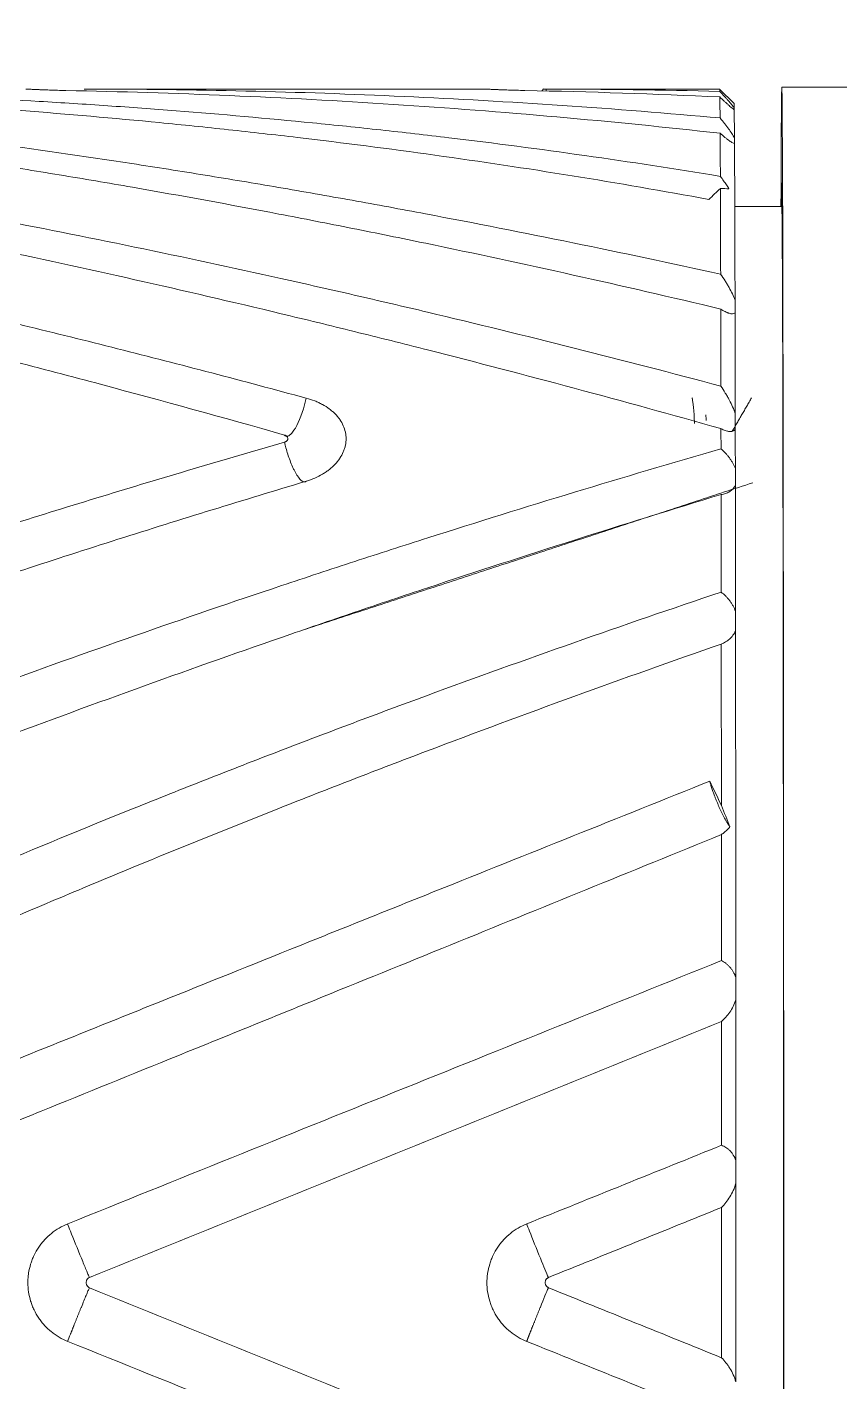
# Model space of a CAD drawing. Extents: x 16539 to 19738, y -91 to 2224.
# Drawn here: x 18636.73 to 18653.73, y 550.5 to 578.83 of the extents above; entities that cross this region are included whole.
import ezdxf

# ---------------------------------------------------------------- set-up
doc = ezdxf.new("R2010")
doc.units = 0
doc.header["$LTSCALE"] = 10
doc.header["$MEASUREMENT"] = 0
doc.layers.add('1', color=7, linetype='CONTINUOUS')

msp = doc.modelspace()

# ---------------------------------------------------------------- linework, layer by layer
at = {"layer": '1', "color": 7, "linetype": 'Continuous', "lineweight": 18}
for p, q in [((18646.315, 577.533), (18637.927, 577.533)), ((18651.216, 577.533), (18647.527, 577.533)), ((18651.516, 577.233), (18651.216, 577.533)), ((18674.148, 577.573), (18652.516, 577.573)), ((18651.532, 575.073), (18652.516, 575.073))]:
    msp.add_line(p, q, dxfattribs=at)
for centre, major_axis, ratio, start_param, end_param in [((18652.516, 552.573), (0, 25), 0.001585, 4.710829, 6.734211), ((18647.369, 577.907), (0.008, 0.72), 0.373118, 4.091834, 4.168299), ((18651.216, 552.573), (0, -24.96), 0.001585, 3.078608, 3.141593), ((18651.216, 552.573), (0, -24.96), 0.001585, 2.92093, 3.026282), ((18651.516, 552.573), (0, -24.66), 0.001585, 3.057291, 3.140012), ((18651.516, 552.573), (0, -24.66), 0.001585, 2.899394, 3.037848), ((18651.216, 552.573), (0, -24.96), 0.001585, 2.756766, 2.868411), ((18651.516, 552.573), (0, -24.66), 0.001585, 2.555674, 2.879921), ((18652.516, 552.573), (0, -23), 0.001585, 1.569237, 3.350471), ((18651.216, 552.573), (0, -24.96), 0.001585, 2.577115, 2.730275), ((18652.516, 552.573), (0, -22.5), 0.001585, 0, 3.141593), ((18651.216, 552.573), (0, -24.96), 0.001585, 2.420431, 2.524677), ((18651.516, 552.573), (0, -24.66), 0.001585, 2.399124, 2.536218), ((18642.343, 570.966), (0.193, 0.694), 0.27049, 4.610812, 4.935489), ((18642.343, 570.966), (0.193, 0.694), 0.27049, 3.713214, 4.610812), ((18651.216, 552.573), (0, -24.96), 0.001585, 2.344257, 2.368132), ((18651.516, 552.573), (0, -24.66), 0.001585, 2.33267, 2.379719), ((18651.516, 552.573), (0, -24.66), 0.001585, 2.176171, 2.313265), ((18651.216, 552.573), (0, -24.96), 0.001585, 2.187712, 2.291958), ((18651.516, 552.573), (0, -24.66), 0.001585, 1.832468, 2.156715), ((18651.216, 552.573), (0, -24.96), 0.001585, 1.982114, 2.135274), ((18651.216, 552.573), (0, -24.96), 0.001585, 1.843984, 1.955621), ((18651.516, 552.573), (0, -24.66), 0.001585, 1.674541, 1.812995), ((18651.216, 552.573), (0, -24.96), 0.001585, 1.686107, 1.791457), ((18651.516, 552.573), (0, -24.66), 0.001585, 1.570796, 1.655098), ((18651.216, 552.573), (0, -24.96), 0.001585, 1.570796, 1.63378), ((18637.808, 553.25), (0.27, -0.668), 0.011492, 3.738721, 4.063397), ((18637.808, 553.25), (0.27, -0.668), 0.011492, 4.063397, 4.960995), ((18647.408, 553.25), (0.27, -0.668), 0.011492, 3.738721, 4.063397), ((18647.408, 553.25), (0.27, -0.668), 0.011492, 4.063397, 4.960995), ((18647.408, 553.25), (0.27, -0.668), 0.011492, 4.960995, 5.734471), ((18651.216, 552.573), (0, -24.96), 0.001585, 1.507811, 1.570796), ((18651.516, 552.573), (0, -24.66), 0.001585, 1.486495, 1.570796), ((18652.516, 552.573), (0, -23), 0.001585, 6.074329, 7.852422), ((18652.516, 552.573), (0, 25), 0.001585, 3.592586, 4.710829), ((18647.408, 551.895), (0.27, 0.668), 0.011492, 0.548714, 1.32219), ((18637.808, 551.895), (0.27, 0.668), 0.011492, 2.219788, 2.544465)]:
    msp.add_ellipse(centre, major_axis=major_axis, ratio=ratio, start_param=start_param, end_param=end_param, dxfattribs=at)
for points, knots in [([(18627.943, 577.502), (18628.908, 577.483), (18629.873, 577.455), (18631.801, 577.38), (18632.765, 577.333), (18634.21, 577.249), (18634.692, 577.219), (18635.655, 577.154), (18636.137, 577.119), (18637.581, 577.007), (18638.543, 576.923), (18639.985, 576.783), (18640.466, 576.733), (18641.426, 576.63), (18641.906, 576.576), (18643.345, 576.406), (18644.303, 576.283), (18646.217, 576.017), (18647.173, 575.873), (18649.083, 575.565), (18650.036, 575.4), (18650.988, 575.224)], [0, 0, 0, 0, 0.125, 0.125, 0.25, 0.25, 0.3125, 0.3125, 0.375, 0.375, 0.5, 0.5, 0.5625, 0.5625, 0.625, 0.625, 0.75, 0.75, 0.875, 0.875, 1, 1, 1, 1]), ([(18651.231, 575.707), (18650.287, 575.863), (18649.342, 576.008), (18647.449, 576.276), (18646.501, 576.4), (18645.078, 576.571), (18644.603, 576.625), (18643.653, 576.729), (18643.177, 576.778), (18641.751, 576.919), (18640.799, 577.003), (18639.37, 577.115), (18638.894, 577.15), (18637.941, 577.216), (18637.464, 577.246), (18636.033, 577.33), (18635.08, 577.377), (18632.217, 577.49), (18630.307, 577.529), (18628.395, 577.532)], [0, 0, 0, 0, 0.125, 0.125, 0.25, 0.25, 0.3125, 0.3125, 0.375, 0.375, 0.5, 0.5, 0.5625, 0.5625, 0.625, 0.625, 0.75, 0.75, 1, 1, 1, 1]), ([(18636.709, 577.533), (18636.709, 577.533), (18636.709, 577.533), (18636.709, 577.533), (18636.714, 577.532), (18636.733, 577.531), (18636.748, 577.53), (18636.777, 577.529), (18636.788, 577.528), (18636.812, 577.527), (18636.825, 577.527), (18636.868, 577.525), (18636.9, 577.523), (18636.946, 577.521), (18636.956, 577.521), (18636.976, 577.52), (18636.986, 577.519), (18637.016, 577.518), (18637.038, 577.517), (18637.104, 577.515), (18637.152, 577.513), (18637.229, 577.51), (18637.255, 577.51), (18637.296, 577.508), (18637.31, 577.508), (18637.337, 577.507), (18637.352, 577.507), (18637.423, 577.505), (18637.482, 577.503), (18637.543, 577.502)], [0, 0, 0, 0, 0.000253, 0.000253, 0.125221, 0.125221, 0.25019, 0.25019, 0.312674, 0.312674, 0.375158, 0.375158, 0.500127, 0.500127, 0.531369, 0.531369, 0.562611, 0.562611, 0.625095, 0.625095, 0.750063, 0.750063, 0.812547, 0.812547, 0.84379, 0.84379, 0.875032, 0.875032, 1, 1, 1, 1]), ([(18637.543, 577.502), (18638.686, 577.48), (18639.828, 577.444), (18642.111, 577.347), (18643.252, 577.286), (18645.533, 577.138), (18646.673, 577.05), (18648.951, 576.849), (18650.089, 576.735), (18651.226, 576.607)], [0, 0, 0, 0, 0.25, 0.25, 0.5, 0.5, 0.75, 0.75, 1, 1, 1, 1]), ([(18637.995, 577.532), (18637.99, 577.532), (18637.985, 577.532), (18637.975, 577.532), (18637.971, 577.532), (18637.963, 577.532), (18637.959, 577.532), (18637.951, 577.532), (18637.948, 577.532), (18637.942, 577.532), (18637.94, 577.532), (18637.935, 577.532), (18637.933, 577.532), (18637.928, 577.533), (18637.927, 577.533), (18637.927, 577.533)], [0, 0, 0, 0, 0.125023, 0.125023, 0.250047, 0.250047, 0.37507, 0.37507, 0.500094, 0.500094, 0.625117, 0.625117, 0.750141, 0.750141, 1, 1, 1, 1]), ([(18651.224, 576.927), (18650.125, 577.027), (18649.024, 577.115), (18646.821, 577.264), (18645.719, 577.327), (18643.514, 577.427), (18642.41, 577.465), (18640.203, 577.517), (18639.099, 577.53), (18637.995, 577.532)], [0, 0, 0, 0, 0.25, 0.25, 0.5, 0.5, 0.75, 0.75, 1, 1, 1, 1]), ([(18646.309, 577.533), (18646.309, 577.533), (18646.309, 577.533), (18646.309, 577.533), (18646.314, 577.532), (18646.333, 577.531), (18646.348, 577.531), (18646.377, 577.529), (18646.388, 577.528), (18646.412, 577.527), (18646.425, 577.527), (18646.468, 577.525), (18646.5, 577.523), (18646.546, 577.521), (18646.556, 577.521), (18646.576, 577.52), (18646.586, 577.519), (18646.616, 577.518), (18646.638, 577.517), (18646.704, 577.515), (18646.752, 577.513), (18646.829, 577.51), (18646.855, 577.51), (18646.896, 577.508), (18646.91, 577.508), (18646.937, 577.507), (18646.952, 577.507), (18647.023, 577.505), (18647.082, 577.504), (18647.143, 577.502)], [0, 0, 0, 0, 0.000045, 0.000045, 0.12504, 0.12504, 0.250034, 0.250034, 0.312531, 0.312531, 0.375028, 0.375028, 0.500023, 0.500023, 0.531271, 0.531271, 0.56252, 0.56252, 0.625017, 0.625017, 0.750011, 0.750011, 0.812508, 0.812508, 0.843757, 0.843757, 0.875006, 0.875006, 1, 1, 1, 1]), ([(18647.595, 577.532), (18647.59, 577.532), (18647.585, 577.532), (18647.575, 577.532), (18647.571, 577.532), (18647.563, 577.532), (18647.559, 577.532), (18647.551, 577.532), (18647.548, 577.532), (18647.542, 577.532), (18647.539, 577.532), (18647.535, 577.533), (18647.533, 577.533), (18647.528, 577.533), (18647.527, 577.533), (18647.527, 577.533)], [0, 0, 0, 0, 0.125162, 0.125162, 0.250324, 0.250324, 0.375485, 0.375485, 0.500647, 0.500647, 0.625809, 0.625809, 0.750971, 0.750971, 1, 1, 1, 1]), ([(18651.519, 577.145), (18651.504, 577.164), (18651.486, 577.187), (18651.444, 577.236), (18651.42, 577.263), (18651.381, 577.306), (18651.368, 577.321), (18651.34, 577.352), (18651.326, 577.367), (18651.282, 577.415), (18651.251, 577.449), (18651.218, 577.483)], [0, 0, 0, 0, 0.25, 0.25, 0.5, 0.5, 0.625, 0.625, 0.75, 0.75, 1, 1, 1, 1]), ([(18651.237, 573.66), (18650.206, 573.887), (18649.177, 574.106), (18647.12, 574.527), (18646.092, 574.729), (18644.552, 575.019), (18644.04, 575.114), (18643.014, 575.298), (18642.502, 575.388), (18641.479, 575.563), (18640.968, 575.648), (18639.946, 575.814), (18639.435, 575.895), (18637.905, 576.129), (18636.887, 576.275), (18635.363, 576.479), (18634.856, 576.544), (18633.842, 576.669), (18633.336, 576.729), (18631.82, 576.9), (18630.813, 577.003), (18628.806, 577.183), (18627.805, 577.261), (18626.809, 577.325)], [0, 0, 0, 0, 0.125, 0.125, 0.25, 0.25, 0.3125, 0.3125, 0.375, 0.375, 0.4375, 0.4375, 0.5, 0.5, 0.625, 0.625, 0.6875, 0.6875, 0.75, 0.75, 0.875, 0.875, 1, 1, 1, 1]), ([(18651.22, 577.367), (18651.251, 577.337), (18651.281, 577.308), (18651.325, 577.267), (18651.34, 577.254), (18651.361, 577.235), (18651.368, 577.228), (18651.381, 577.216), (18651.402, 577.198), (18651.42, 577.181), (18651.444, 577.16), (18651.456, 577.151), (18651.488, 577.124), (18651.506, 577.11), (18651.52, 577.1)], [0, 0, 0, 0, 0.25, 0.25, 0.375, 0.375, 0.4375, 0.4375, 0.5, 0.625, 0.625, 0.75, 0.75, 1, 1, 1, 1]), ([(18651.519, 577.092), (18651.519, 577.093), (18651.519, 577.094), (18651.519, 577.099), (18651.519, 577.103), (18651.519, 577.117), (18651.519, 577.13), (18651.519, 577.145)], [0, 0, 0, 0, 0.101227, 0.101227, 0.400818, 0.400818, 1, 1, 1, 1]), ([(18626.811, 577.115), (18627.808, 577.025), (18628.81, 576.921), (18630.317, 576.749), (18630.82, 576.688), (18631.828, 576.562), (18632.333, 576.496), (18633.344, 576.358), (18633.85, 576.287), (18634.863, 576.139), (18635.371, 576.062), (18636.387, 575.904), (18636.895, 575.822), (18637.913, 575.654), (18638.423, 575.568), (18639.953, 575.302), (18640.974, 575.115), (18642.509, 574.821), (18643.021, 574.721), (18644.046, 574.517), (18644.558, 574.413), (18646.097, 574.093), (18647.124, 573.872), (18649.18, 573.414), (18650.209, 573.177), (18651.239, 572.932)], [0, 0, 0, 0, 0.125, 0.125, 0.1875, 0.1875, 0.25, 0.25, 0.3125, 0.3125, 0.375, 0.375, 0.4375, 0.4375, 0.5, 0.5, 0.625, 0.625, 0.6875, 0.6875, 0.75, 0.75, 0.875, 0.875, 1, 1, 1, 1]), ([(18651.525, 576.513), (18651.51, 576.54), (18651.492, 576.57), (18651.45, 576.634), (18651.426, 576.667), (18651.388, 576.72), (18651.374, 576.738), (18651.346, 576.775), (18651.332, 576.793), (18651.288, 576.85), (18651.257, 576.888), (18651.224, 576.927)], [0, 0, 0, 0, 0.25, 0.25, 0.5, 0.5, 0.625, 0.625, 0.75, 0.75, 1, 1, 1, 1]), ([(18651.226, 576.607), (18651.257, 576.579), (18651.288, 576.553), (18651.331, 576.517), (18651.346, 576.505), (18651.367, 576.489), (18651.374, 576.483), (18651.388, 576.473), (18651.408, 576.458), (18651.427, 576.445), (18651.445, 576.433), (18651.45, 576.429), (18651.462, 576.422), (18651.467, 576.419), (18651.494, 576.404), (18651.512, 576.396), (18651.526, 576.393)], [0, 0, 0, 0, 0.25, 0.25, 0.375, 0.375, 0.4375, 0.4375, 0.5, 0.625, 0.625, 0.6875, 0.6875, 0.75, 0.75, 1, 1, 1, 1]), ([(18651.242, 571.318), (18650.219, 571.592), (18649.195, 571.857), (18647.15, 572.373), (18646.128, 572.624), (18644.595, 572.988), (18644.084, 573.107), (18643.062, 573.342), (18642.552, 573.457), (18641.021, 573.798), (18640.001, 574.017), (18637.962, 574.439), (18636.944, 574.641), (18635.419, 574.932), (18634.911, 575.027), (18633.895, 575.212), (18633.388, 575.303), (18631.866, 575.567), (18630.854, 575.735), (18628.832, 576.05), (18627.823, 576.199), (18626.816, 576.337)], [0, 0, 0, 0, 0.125, 0.125, 0.25, 0.25, 0.3125, 0.3125, 0.375, 0.375, 0.5, 0.5, 0.625, 0.625, 0.6875, 0.6875, 0.75, 0.75, 0.875, 0.875, 1, 1, 1, 1]), ([(18651.526, 576.393), (18651.526, 576.392), (18651.526, 576.393), (18651.526, 576.402), (18651.526, 576.409), (18651.526, 576.424), (18651.525, 576.43), (18651.525, 576.443), (18651.525, 576.45), (18651.525, 576.473), (18651.525, 576.492), (18651.525, 576.513)], [0, 0, 0, 0, 0.25, 0.25, 0.5, 0.5, 0.625, 0.625, 0.75, 0.75, 1, 1, 1, 1]), ([(18626.818, 575.898), (18627.825, 575.738), (18628.835, 575.568), (18630.857, 575.21), (18631.87, 575.022), (18633.392, 574.727), (18633.9, 574.626), (18634.915, 574.421), (18635.424, 574.317), (18636.949, 573.997), (18637.967, 573.775), (18640.005, 573.316), (18641.025, 573.079), (18642.556, 572.712), (18643.066, 572.588), (18644.088, 572.335), (18644.598, 572.207), (18647.153, 571.558), (18649.197, 571.009), (18651.243, 570.431)], [0, 0, 0, 0, 0.125, 0.125, 0.25, 0.25, 0.3125, 0.3125, 0.375, 0.375, 0.5, 0.5, 0.625, 0.625, 0.6875, 0.6875, 0.75, 0.75, 1, 1, 1, 1]), ([(18642.569, 571.069), (18641.912, 571.247), (18641.254, 571.423), (18639.939, 571.767), (18638.625, 572.105), (18637.311, 572.431), (18635.997, 572.75), (18635.341, 572.906), (18634.028, 573.213), (18633.372, 573.363), (18632.06, 573.656), (18631.404, 573.8), (18629.438, 574.22), (18628.129, 574.487), (18626.822, 574.74)], [0, 0, 0, 0, 0.125, 0.125, 0.25, 0.375, 0.375, 0.5, 0.5, 0.625, 0.625, 0.75, 0.75, 1, 1, 1, 1]), ([(18626.824, 574.106), (18627.459, 573.971), (18628.094, 573.833), (18629.366, 573.551), (18630.002, 573.407), (18631.275, 573.113), (18631.911, 572.963), (18633.185, 572.657), (18633.823, 572.5), (18635.097, 572.183), (18635.735, 572.021), (18637.011, 571.691), (18637.649, 571.524), (18639.563, 571.012), (18640.84, 570.66), (18642.117, 570.297)], [0, 0, 0, 0, 0.125, 0.125, 0.25, 0.25, 0.375, 0.375, 0.5, 0.5, 0.625, 0.625, 0.75, 0.75, 1, 1, 1, 1]), ([(18651.537, 573.119), (18651.523, 573.162), (18651.504, 573.205), (18651.462, 573.293), (18651.439, 573.338), (18651.4, 573.407), (18651.386, 573.43), (18651.359, 573.476), (18651.344, 573.499), (18651.3, 573.568), (18651.269, 573.614), (18651.237, 573.661)], [0, 0, 0, 0, 0.25, 0.25, 0.5, 0.5, 0.625, 0.625, 0.75, 0.75, 1, 1, 1, 1]), ([(18651.239, 572.932), (18651.27, 572.911), (18651.3, 572.893), (18651.344, 572.87), (18651.358, 572.863), (18651.379, 572.854), (18651.386, 572.852), (18651.4, 572.847), (18651.42, 572.84), (18651.439, 572.836), (18651.457, 572.833), (18651.463, 572.832), (18651.474, 572.832), (18651.479, 572.832), (18651.506, 572.833), (18651.524, 572.839), (18651.538, 572.85)], [0, 0, 0, 0, 0.25, 0.25, 0.375, 0.375, 0.4375, 0.4375, 0.5, 0.625, 0.625, 0.6875, 0.6875, 0.75, 0.75, 1, 1, 1, 1]), ([(18651.538, 572.85), (18651.538, 572.863), (18651.538, 572.878), (18651.538, 572.913), (18651.538, 572.933), (18651.538, 572.967), (18651.538, 572.979), (18651.538, 573.004), (18651.538, 573.017), (18651.538, 573.058), (18651.537, 573.088), (18651.537, 573.119)], [0, 0, 0, 0, 0.25, 0.25, 0.5, 0.5, 0.625, 0.625, 0.75, 0.75, 1, 1, 1, 1]), ([(18651.542, 570.742), (18651.527, 570.789), (18651.509, 570.837), (18651.467, 570.933), (18651.444, 570.982), (18651.405, 571.055), (18651.391, 571.079), (18651.364, 571.128), (18651.349, 571.152), (18651.305, 571.224), (18651.274, 571.271), (18651.242, 571.319)], [0, 0, 0, 0, 0.25, 0.25, 0.5, 0.5, 0.625, 0.625, 0.75, 0.75, 1, 1, 1, 1]), ([(18642.572, 569.332), (18642.633, 569.35), (18642.692, 569.372), (18642.805, 569.421), (18642.859, 569.448), (18642.936, 569.493), (18642.961, 569.509), (18643.009, 569.542), (18643.032, 569.559), (18643.098, 569.612), (18643.139, 569.65), (18643.185, 569.699), (18643.194, 569.709), (18643.211, 569.729), (18643.22, 569.74), (18643.244, 569.771), (18643.259, 569.792), (18643.302, 569.856), (18643.326, 569.9), (18643.354, 569.967), (18643.363, 569.99), (18643.378, 570.036), (18643.384, 570.059), (18643.398, 570.128), (18643.403, 570.175), (18643.403, 570.244), (18643.402, 570.267), (18643.397, 570.313), (18643.393, 570.336), (18643.379, 570.405), (18643.364, 570.449), (18643.326, 570.536), (18643.302, 570.579), (18643.259, 570.64), (18643.244, 570.66), (18643.211, 570.7), (18643.194, 570.719), (18643.166, 570.747), (18643.156, 570.756), (18643.137, 570.775), (18643.127, 570.784), (18643.096, 570.81), (18643.032, 570.861), (18642.936, 570.922), (18642.857, 570.962), (18642.817, 570.981), (18642.803, 570.987), (18642.775, 570.999), (18642.705, 571.028), (18642.631, 571.053), (18642.569, 571.069)], [0, 0, 0, 0, 0.0625, 0.0625, 0.125, 0.125, 0.15625, 0.15625, 0.1875, 0.1875, 0.25, 0.25, 0.265625, 0.265625, 0.28125, 0.28125, 0.3125, 0.3125, 0.375, 0.375, 0.40625, 0.40625, 0.4375, 0.4375, 0.5, 0.5, 0.53125, 0.53125, 0.5625, 0.5625, 0.625, 0.625, 0.6875, 0.6875, 0.71875, 0.71875, 0.75, 0.75, 0.765625, 0.765625, 0.78125, 0.78125, 0.8125, 0.875, 0.90625, 0.90625, 0.921875, 0.921875, 0.9375, 1, 1, 1, 1]), ([(18650.689, 570.537), (18650.686, 570.603), (18650.683, 570.664), (18650.672, 570.835), (18650.664, 570.924), (18650.649, 571.042), (18650.641, 571.073), (18650.633, 571.073)], [0, 0, 0, 0, 0.187157, 0.187157, 0.593579, 0.593579, 1, 1, 1, 1]), ([(18650.928, 570.717), (18650.928, 570.715), (18650.928, 570.714), (18650.93, 570.678), (18650.932, 570.64), (18650.935, 570.6)], [0, 0, 0, 0, 0.034259, 0.034259, 1, 1, 1, 1]), ([(18651.543, 570.415), (18651.543, 570.433), (18651.543, 570.454), (18651.543, 570.5), (18651.543, 570.525), (18651.542, 570.566), (18651.542, 570.581), (18651.542, 570.611), (18651.542, 570.626), (18651.542, 570.674), (18651.542, 570.707), (18651.542, 570.742)], [0, 0, 0, 0, 0.25, 0.25, 0.5, 0.5, 0.625, 0.625, 0.75, 0.75, 1, 1, 1, 1]), ([(18642.117, 570.297), (18642.125, 570.287), (18642.134, 570.279), (18642.157, 570.27), (18642.169, 570.269), (18642.197, 570.277), (18642.213, 570.286), (18642.246, 570.313), (18642.264, 570.331), (18642.283, 570.355)], [0, 0, 0, 0, 0.25, 0.25, 0.5, 0.5, 0.75, 0.75, 1, 1, 1, 1]), ([(18651.243, 570.431), (18651.274, 570.415), (18651.304, 570.401), (18651.348, 570.386), (18651.363, 570.382), (18651.384, 570.377), (18651.391, 570.375), (18651.404, 570.373), (18651.425, 570.37), (18651.443, 570.37), (18651.467, 570.372), (18651.479, 570.375), (18651.511, 570.386), (18651.529, 570.398), (18651.543, 570.415)], [0, 0, 0, 0, 0.25, 0.25, 0.375, 0.375, 0.4375, 0.4375, 0.5, 0.625, 0.625, 0.75, 0.75, 1, 1, 1, 1]), ([(18642.117, 570.146), (18641.479, 569.963), (18640.841, 569.777), (18639.566, 569.399), (18638.291, 569.016), (18637.016, 568.621), (18635.741, 568.22), (18635.104, 568.016), (18633.83, 567.604), (18633.194, 567.395), (18631.921, 566.971), (18631.285, 566.756), (18629.377, 566.102), (18628.107, 565.654), (18626.838, 565.194)], [0, 0, 0, 0, 0.125, 0.125, 0.25, 0.375, 0.375, 0.5, 0.5, 0.625, 0.625, 0.75, 0.75, 1, 1, 1, 1]), ([(18642.117, 570.297), (18642.122, 570.296), (18642.127, 570.294), (18642.136, 570.29), (18642.141, 570.287), (18642.149, 570.282), (18642.153, 570.279), (18642.161, 570.273), (18642.164, 570.27), (18642.17, 570.263), (18642.172, 570.26), (18642.177, 570.253), (18642.179, 570.249), (18642.183, 570.238), (18642.185, 570.23), (18642.185, 570.218), (18642.185, 570.214), (18642.183, 570.206), (18642.182, 570.202), (18642.179, 570.195), (18642.177, 570.191), (18642.173, 570.184), (18642.17, 570.18), (18642.164, 570.174), (18642.161, 570.171), (18642.154, 570.164), (18642.15, 570.162), (18642.141, 570.157), (18642.137, 570.154), (18642.127, 570.15), (18642.122, 570.148), (18642.117, 570.146)], [0, 0, 0, 0, 0.0625, 0.0625, 0.125, 0.125, 0.1875, 0.1875, 0.25, 0.25, 0.3125, 0.3125, 0.375, 0.375, 0.5, 0.5, 0.5625, 0.5625, 0.625, 0.625, 0.6875, 0.6875, 0.75, 0.75, 0.8125, 0.8125, 0.875, 0.875, 0.9375, 0.9375, 1, 1, 1, 1]), ([(18642.117, 570.146), (18642.125, 570.109), (18642.135, 570.068), (18642.157, 569.985), (18642.17, 569.941), (18642.198, 569.852), (18642.214, 569.807), (18642.247, 569.718), (18642.265, 569.674), (18642.284, 569.633)], [0, 0, 0, 0, 0.25, 0.25, 0.5, 0.5, 0.75, 0.75, 1, 1, 1, 1]), ([(18651.244, 570.01), (18650.222, 569.714), (18649.2, 569.411), (18647.157, 568.79), (18646.136, 568.472), (18644.604, 567.984), (18644.094, 567.82), (18643.074, 567.487), (18642.564, 567.318), (18641.034, 566.808), (18640.015, 566.46), (18637.979, 565.749), (18636.962, 565.386), (18635.438, 564.829), (18634.93, 564.642), (18633.915, 564.263), (18633.408, 564.071), (18631.888, 563.491), (18630.876, 563.096), (18628.856, 562.289), (18627.847, 561.877), (18626.841, 561.456)], [0, 0, 0, 0, 0.125, 0.125, 0.25, 0.25, 0.3125, 0.3125, 0.375, 0.375, 0.5, 0.5, 0.625, 0.625, 0.6875, 0.6875, 0.75, 0.75, 0.875, 0.875, 1, 1, 1, 1]), ([(18651.544, 569.595), (18651.53, 569.634), (18651.512, 569.672), (18651.486, 569.719), (18651.48, 569.729), (18651.469, 569.748), (18651.463, 569.757), (18651.445, 569.785), (18651.432, 569.803), (18651.406, 569.839), (18651.392, 569.856), (18651.364, 569.89), (18651.349, 569.906), (18651.305, 569.953), (18651.275, 569.983), (18651.244, 570.01)], [0, 0, 0, 0, 0.25, 0.25, 0.3125, 0.3125, 0.375, 0.375, 0.5, 0.5, 0.625, 0.625, 0.75, 0.75, 1, 1, 1, 1]), ([(18651.545, 569.245), (18651.545, 569.266), (18651.545, 569.289), (18651.544, 569.339), (18651.544, 569.366), (18651.544, 569.411), (18651.544, 569.426), (18651.544, 569.458), (18651.544, 569.474), (18651.544, 569.524), (18651.544, 569.558), (18651.544, 569.595)], [0, 0, 0, 0, 0.25, 0.25, 0.5, 0.5, 0.625, 0.625, 0.75, 0.75, 1, 1, 1, 1]), ([(18626.839, 564.044), (18627.492, 564.289), (18628.146, 564.53), (18629.454, 565.006), (18630.108, 565.241), (18631.417, 565.705), (18632.072, 565.934), (18633.383, 566.387), (18634.038, 566.61), (18635.35, 567.05), (18636.006, 567.267), (18637.318, 567.696), (18637.975, 567.908), (18639.945, 568.533), (18641.258, 568.938), (18642.572, 569.332)], [0, 0, 0, 0, 0.125, 0.125, 0.25, 0.25, 0.375, 0.375, 0.5, 0.5, 0.625, 0.625, 0.75, 0.75, 1, 1, 1, 1]), ([(18651.246, 569.053), (18651.278, 569.057), (18651.309, 569.064), (18651.367, 569.084), (18651.394, 569.096), (18651.433, 569.12), (18651.445, 569.128), (18651.468, 569.147), (18651.48, 569.157), (18651.512, 569.19), (18651.53, 569.216), (18651.545, 569.245)], [0, 0, 0, 0, 0.25, 0.25, 0.5, 0.5, 0.625, 0.625, 0.75, 0.75, 1, 1, 1, 1]), ([(18626.842, 560.204), (18627.848, 560.635), (18628.856, 561.057), (18630.876, 561.885), (18631.888, 562.29), (18633.408, 562.887), (18633.915, 563.084), (18634.93, 563.475), (18635.438, 563.668), (18636.962, 564.242), (18637.979, 564.617), (18640.015, 565.352), (18641.034, 565.713), (18642.564, 566.243), (18643.074, 566.418), (18644.094, 566.764), (18644.605, 566.935), (18647.157, 567.782), (18649.201, 568.431), (18651.246, 569.053)], [0, 0, 0, 0, 0.125, 0.125, 0.25, 0.25, 0.3125, 0.3125, 0.375, 0.375, 0.5, 0.5, 0.625, 0.625, 0.6875, 0.6875, 0.75, 0.75, 1, 1, 1, 1]), ([(18651.248, 567.012), (18650.219, 566.667), (18649.191, 566.314), (18647.137, 565.592), (18646.111, 565.223), (18644.573, 564.658), (18644.061, 564.467), (18643.037, 564.082), (18642.014, 563.693), (18640.993, 563.296), (18639.972, 562.894), (18639.462, 562.692), (18637.933, 562.076), (18636.916, 561.658), (18635.394, 561.016), (18634.887, 560.8), (18633.875, 560.362), (18633.369, 560.141), (18631.854, 559.472), (18630.847, 559.015), (18629.341, 558.316), (18628.84, 558.08), (18627.84, 557.603), (18627.341, 557.362), (18626.843, 557.118)], [0, 0, 0, 0, 0.125, 0.125, 0.25, 0.25, 0.3125, 0.3125, 0.375, 0.4375, 0.4375, 0.5, 0.5, 0.625, 0.625, 0.6875, 0.6875, 0.75, 0.75, 0.875, 0.875, 0.9375, 0.9375, 1, 1, 1, 1]), ([(18651.548, 566.606), (18651.534, 566.647), (18651.516, 566.686), (18651.49, 566.735), (18651.484, 566.744), (18651.473, 566.763), (18651.467, 566.773), (18651.449, 566.801), (18651.436, 566.819), (18651.41, 566.853), (18651.396, 566.87), (18651.368, 566.902), (18651.353, 566.917), (18651.309, 566.961), (18651.279, 566.988), (18651.248, 567.012)], [0, 0, 0, 0, 0.25, 0.25, 0.3125, 0.3125, 0.375, 0.375, 0.5, 0.5, 0.625, 0.625, 0.75, 0.75, 1, 1, 1, 1]), ([(18651.548, 566.209), (18651.548, 566.235), (18651.548, 566.262), (18651.548, 566.322), (18651.548, 566.354), (18651.548, 566.404), (18651.548, 566.421), (18651.548, 566.456), (18651.548, 566.474), (18651.548, 566.529), (18651.548, 566.567), (18651.548, 566.606)], [0, 0, 0, 0, 0.25, 0.25, 0.5, 0.5, 0.625, 0.625, 0.75, 0.75, 1, 1, 1, 1]), ([(18651.249, 565.926), (18651.282, 565.938), (18651.312, 565.952), (18651.371, 565.987), (18651.398, 566.007), (18651.449, 566.053), (18651.473, 566.079), (18651.515, 566.139), (18651.534, 566.172), (18651.548, 566.209)], [0, 0, 0, 0, 0.25, 0.25, 0.5, 0.5, 0.75, 0.75, 1, 1, 1, 1]), ([(18626.843, 555.781), (18627.341, 556.029), (18627.84, 556.274), (18628.839, 556.759), (18629.34, 556.999), (18630.845, 557.711), (18631.851, 558.176), (18633.366, 558.859), (18633.872, 559.085), (18634.884, 559.531), (18635.391, 559.752), (18636.406, 560.19), (18636.914, 560.407), (18637.931, 560.836), (18638.44, 561.048), (18639.969, 561.679), (18640.99, 562.091), (18642.524, 562.698), (18643.035, 562.898), (18644.059, 563.294), (18644.572, 563.491), (18646.11, 564.074), (18647.136, 564.454), (18649.191, 565.201), (18650.22, 565.567), (18651.249, 565.926)], [0, 0, 0, 0, 0.0625, 0.0625, 0.125, 0.125, 0.25, 0.25, 0.3125, 0.3125, 0.375, 0.375, 0.4375, 0.4375, 0.5, 0.5, 0.625, 0.625, 0.6875, 0.6875, 0.75, 0.75, 0.875, 0.875, 1, 1, 1, 1]), ([(18651.008, 563.057), (18650.056, 562.676), (18649.104, 562.295), (18647.195, 561.53), (18646.24, 561.147), (18644.804, 560.572), (18644.326, 560.38), (18643.368, 559.995), (18642.889, 559.803), (18641.45, 559.225), (18640.49, 558.839), (18639.05, 558.26), (18638.569, 558.067), (18637.608, 557.68), (18637.127, 557.487), (18635.685, 556.906), (18634.723, 556.519), (18631.835, 555.356), (18629.909, 554.579), (18627.981, 553.801)], [0, 0, 0, 0, 0.125, 0.125, 0.25, 0.25, 0.3125, 0.3125, 0.375, 0.375, 0.5, 0.5, 0.5625, 0.5625, 0.625, 0.625, 0.75, 0.75, 1, 1, 1, 1]), ([(18628.434, 552.679), (18629.39, 553.065), (18630.345, 553.451), (18632.254, 554.224), (18633.209, 554.61), (18634.64, 555.19), (18635.117, 555.383), (18636.071, 555.77), (18636.547, 555.963), (18637.977, 556.543), (18638.929, 556.929), (18640.357, 557.509), (18640.833, 557.702), (18641.784, 558.088), (18642.259, 558.281), (18643.684, 558.861), (18644.633, 559.246), (18646.528, 560.017), (18647.475, 560.403), (18649.366, 561.173), (18650.31, 561.558), (18651.253, 561.942)], [0, 0, 0, 0, 0.125, 0.125, 0.25, 0.25, 0.3125, 0.3125, 0.375, 0.375, 0.5, 0.5, 0.5625, 0.5625, 0.625, 0.625, 0.75, 0.75, 0.875, 0.875, 1, 1, 1, 1]), ([(18651.254, 559.307), (18650.118, 558.85), (18648.98, 558.393), (18646.704, 557.478), (18645.565, 557.019), (18643.285, 556.101), (18642.145, 555.642), (18639.864, 554.722), (18638.722, 554.261), (18637.581, 553.801)], [0, 0, 0, 0, 0.25, 0.25, 0.5, 0.5, 0.75, 0.75, 1, 1, 1, 1]), ([(18651.554, 558.952), (18651.54, 558.994), (18651.522, 559.034), (18651.495, 559.08), (18651.49, 559.089), (18651.478, 559.106), (18651.472, 559.115), (18651.454, 559.14), (18651.442, 559.156), (18651.415, 559.186), (18651.402, 559.2), (18651.381, 559.22), (18651.374, 559.226), (18651.359, 559.238), (18651.352, 559.244), (18651.315, 559.272), (18651.285, 559.291), (18651.254, 559.307)], [0, 0, 0, 0, 0.25, 0.25, 0.3125, 0.3125, 0.375, 0.375, 0.5, 0.5, 0.625, 0.625, 0.6875, 0.6875, 0.75, 0.75, 1, 1, 1, 1]), ([(18651.554, 558.487), (18651.554, 558.522), (18651.554, 558.558), (18651.554, 558.633), (18651.554, 558.671), (18651.554, 558.73), (18651.554, 558.75), (18651.554, 558.79), (18651.554, 558.81), (18651.554, 558.871), (18651.554, 558.911), (18651.554, 558.952)], [0, 0, 0, 0, 0.25, 0.25, 0.5, 0.5, 0.625, 0.625, 0.75, 0.75, 1, 1, 1, 1]), ([(18651.254, 558.036), (18651.287, 558.063), (18651.318, 558.093), (18651.376, 558.157), (18651.403, 558.191), (18651.455, 558.265), (18651.478, 558.305), (18651.521, 558.392), (18651.539, 558.438), (18651.554, 558.487)], [0, 0, 0, 0, 0.25, 0.25, 0.5, 0.5, 0.75, 0.75, 1, 1, 1, 1]), ([(18638.034, 552.679), (18639.138, 553.125), (18640.241, 553.571), (18642.447, 554.464), (18643.55, 554.91), (18645.754, 555.804), (18646.855, 556.25), (18649.056, 557.143), (18650.156, 557.589), (18651.254, 558.036)], [0, 0, 0, 0, 0.25, 0.25, 0.5, 0.5, 0.75, 0.75, 1, 1, 1, 1]), ([(18651.555, 555.126), (18651.541, 555.168), (18651.523, 555.205), (18651.496, 555.248), (18651.491, 555.257), (18651.479, 555.273), (18651.474, 555.281), (18651.455, 555.304), (18651.443, 555.319), (18651.417, 555.345), (18651.403, 555.357), (18651.375, 555.38), (18651.36, 555.39), (18651.316, 555.418), (18651.286, 555.433), (18651.255, 555.444)], [0, 0, 0, 0, 0.25, 0.25, 0.3125, 0.3125, 0.375, 0.375, 0.5, 0.5, 0.625, 0.625, 0.75, 0.75, 1, 1, 1, 1]), ([(18651.555, 554.649), (18651.555, 554.687), (18651.555, 554.725), (18651.555, 554.804), (18651.555, 554.843), (18651.555, 554.904), (18651.555, 554.924), (18651.555, 554.965), (18651.555, 554.985), (18651.555, 555.046), (18651.555, 555.086), (18651.555, 555.126)], [0, 0, 0, 0, 0.25, 0.25, 0.5, 0.5, 0.625, 0.625, 0.75, 0.75, 1, 1, 1, 1]), ([(18651.255, 554.144), (18651.288, 554.176), (18651.319, 554.211), (18651.377, 554.285), (18651.404, 554.324), (18651.455, 554.408), (18651.479, 554.452), (18651.522, 554.547), (18651.54, 554.597), (18651.555, 554.649)], [0, 0, 0, 0, 0.25, 0.25, 0.5, 0.5, 0.75, 0.75, 1, 1, 1, 1]), ([(18637.581, 553.801), (18637.52, 553.776), (18637.46, 553.747), (18637.346, 553.68), (18637.292, 553.643), (18637.191, 553.561), (18637.143, 553.516), (18637.076, 553.444), (18637.054, 553.418), (18637.014, 553.367), (18636.994, 553.34), (18636.939, 553.259), (18636.907, 553.203), (18636.864, 553.114), (18636.851, 553.084), (18636.827, 553.022), (18636.816, 552.991), (18636.787, 552.897), (18636.773, 552.834), (18636.758, 552.737), (18636.755, 552.704), (18636.75, 552.638), (18636.748, 552.605), (18636.748, 552.506), (18636.753, 552.441), (18636.773, 552.312), (18636.787, 552.248), (18636.816, 552.153), (18636.827, 552.122), (18636.851, 552.061), (18636.864, 552.031), (18636.906, 551.943), (18636.939, 551.886), (18636.985, 551.818), (18636.994, 551.805), (18637.014, 551.778), (18637.024, 551.765), (18637.055, 551.726), (18637.076, 551.701), (18637.142, 551.629), (18637.19, 551.585), (18637.266, 551.523), (18637.293, 551.503), (18637.334, 551.475), (18637.347, 551.466), (18637.375, 551.448), (18637.389, 551.44), (18637.46, 551.398), (18637.52, 551.369), (18637.581, 551.344)], [0, 0, 0, 0, 0.0625, 0.0625, 0.125, 0.125, 0.1875, 0.1875, 0.21875, 0.21875, 0.25, 0.25, 0.3125, 0.3125, 0.34375, 0.34375, 0.375, 0.375, 0.4375, 0.4375, 0.46875, 0.46875, 0.5, 0.5, 0.5625, 0.5625, 0.625, 0.625, 0.65625, 0.65625, 0.6875, 0.6875, 0.75, 0.75, 0.765625, 0.765625, 0.78125, 0.78125, 0.8125, 0.8125, 0.875, 0.875, 0.90625, 0.90625, 0.921875, 0.921875, 0.9375, 0.9375, 1, 1, 1, 1]), ([(18647.181, 553.801), (18647.12, 553.776), (18647.06, 553.747), (18646.946, 553.68), (18646.892, 553.643), (18646.791, 553.561), (18646.743, 553.516), (18646.676, 553.444), (18646.654, 553.418), (18646.614, 553.367), (18646.594, 553.34), (18646.539, 553.259), (18646.507, 553.203), (18646.464, 553.114), (18646.451, 553.084), (18646.427, 553.022), (18646.416, 552.991), (18646.387, 552.897), (18646.373, 552.834), (18646.358, 552.737), (18646.355, 552.704), (18646.35, 552.638), (18646.348, 552.605), (18646.348, 552.507), (18646.353, 552.441), (18646.373, 552.312), (18646.387, 552.248), (18646.416, 552.154), (18646.427, 552.122), (18646.451, 552.061), (18646.464, 552.031), (18646.506, 551.943), (18646.539, 551.886), (18646.585, 551.818), (18646.594, 551.805), (18646.614, 551.778), (18646.624, 551.765), (18646.655, 551.726), (18646.676, 551.701), (18646.742, 551.629), (18646.79, 551.585), (18646.866, 551.523), (18646.893, 551.503), (18646.934, 551.475), (18646.947, 551.466), (18646.975, 551.448), (18646.989, 551.44), (18647.06, 551.398), (18647.12, 551.369), (18647.181, 551.344)], [0, 0, 0, 0, 0.0625, 0.0625, 0.125, 0.125, 0.1875, 0.1875, 0.21875, 0.21875, 0.25, 0.25, 0.3125, 0.3125, 0.34375, 0.34375, 0.375, 0.375, 0.4375, 0.4375, 0.46875, 0.46875, 0.5, 0.5, 0.5625, 0.5625, 0.625, 0.625, 0.65625, 0.65625, 0.6875, 0.6875, 0.75, 0.75, 0.765625, 0.765625, 0.78125, 0.78125, 0.8125, 0.8125, 0.875, 0.875, 0.90625, 0.90625, 0.921875, 0.921875, 0.9375, 0.9375, 1, 1, 1, 1]), ([(18637.867, 553.083), (18637.886, 553.037), (18637.904, 552.993), (18637.938, 552.911), (18637.953, 552.873), (18637.982, 552.805), (18637.994, 552.774), (18638.017, 552.721), (18638.026, 552.698), (18638.034, 552.679)], [0, 0, 0, 0, 0.25, 0.25, 0.5, 0.5, 0.75, 0.75, 1, 1, 1, 1]), ([(18638.034, 552.466), (18638.029, 552.468), (18638.024, 552.471), (18638.015, 552.477), (18638.011, 552.48), (18638.002, 552.487), (18637.998, 552.491), (18637.991, 552.5), (18637.988, 552.504), (18637.982, 552.514), (18637.979, 552.519), (18637.975, 552.529), (18637.973, 552.534), (18637.968, 552.55), (18637.967, 552.561), (18637.967, 552.584), (18637.968, 552.595), (18637.973, 552.611), (18637.975, 552.616), (18637.979, 552.626), (18637.982, 552.631), (18637.988, 552.641), (18637.991, 552.645), (18637.998, 552.654), (18638.002, 552.658), (18638.01, 552.665), (18638.015, 552.668), (18638.024, 552.674), (18638.029, 552.677), (18638.034, 552.679)], [0, 0, 0, 0, 0.0625, 0.0625, 0.125, 0.125, 0.1875, 0.1875, 0.25, 0.25, 0.3125, 0.3125, 0.375, 0.375, 0.5, 0.5, 0.625, 0.625, 0.6875, 0.6875, 0.75, 0.75, 0.8125, 0.8125, 0.875, 0.875, 0.9375, 0.9375, 1, 1, 1, 1]), ([(18647.634, 552.466), (18647.629, 552.468), (18647.624, 552.471), (18647.615, 552.477), (18647.611, 552.48), (18647.602, 552.487), (18647.598, 552.491), (18647.591, 552.5), (18647.588, 552.504), (18647.582, 552.514), (18647.579, 552.519), (18647.575, 552.529), (18647.573, 552.534), (18647.568, 552.55), (18647.567, 552.561), (18647.567, 552.584), (18647.568, 552.595), (18647.573, 552.611), (18647.575, 552.616), (18647.579, 552.626), (18647.582, 552.631), (18647.588, 552.641), (18647.591, 552.645), (18647.598, 552.654), (18647.602, 552.658), (18647.61, 552.665), (18647.615, 552.668), (18647.624, 552.674), (18647.629, 552.677), (18647.634, 552.679)], [0, 0, 0, 0, 0.0625, 0.0625, 0.125, 0.125, 0.1875, 0.1875, 0.25, 0.25, 0.3125, 0.3125, 0.375, 0.375, 0.5, 0.5, 0.625, 0.625, 0.6875, 0.6875, 0.75, 0.75, 0.8125, 0.8125, 0.875, 0.875, 0.9375, 0.9375, 1, 1, 1, 1]), ([(18651.253, 543.203), (18650.31, 543.587), (18649.365, 543.972), (18647.474, 544.743), (18646.527, 545.128), (18645.105, 545.707), (18644.63, 545.9), (18643.681, 546.286), (18643.206, 546.479), (18641.781, 547.058), (18640.83, 547.444), (18639.402, 548.024), (18638.926, 548.217), (18637.973, 548.604), (18637.497, 548.797), (18636.068, 549.376), (18635.114, 549.763), (18632.254, 550.922), (18630.345, 551.694), (18628.434, 552.466)], [0, 0, 0, 0, 0.125, 0.125, 0.25, 0.25, 0.3125, 0.3125, 0.375, 0.375, 0.5, 0.5, 0.5625, 0.5625, 0.625, 0.625, 0.75, 0.75, 1, 1, 1, 1]), ([(18637.867, 552.062), (18637.886, 552.108), (18637.904, 552.152), (18637.938, 552.234), (18637.953, 552.272), (18637.982, 552.34), (18637.994, 552.371), (18638.017, 552.424), (18638.026, 552.447), (18638.034, 552.466)], [0, 0, 0, 0, 0.25, 0.25, 0.5, 0.5, 0.75, 0.75, 1, 1, 1, 1]), ([(18651.254, 547.109), (18650.156, 547.556), (18649.056, 548.002), (18646.855, 548.895), (18645.754, 549.342), (18643.549, 550.235), (18642.447, 550.681), (18640.241, 551.574), (18639.138, 552.02), (18638.034, 552.466)], [0, 0, 0, 0, 0.25, 0.25, 0.5, 0.5, 0.75, 0.75, 1, 1, 1, 1]), ([(18627.981, 551.344), (18628.945, 550.955), (18629.909, 550.566), (18631.836, 549.789), (18632.799, 549.401), (18634.244, 548.819), (18634.725, 548.625), (18635.688, 548.237), (18636.169, 548.044), (18637.612, 547.463), (18638.573, 547.077), (18640.014, 546.497), (18640.494, 546.304), (18641.454, 545.919), (18641.933, 545.726), (18643.371, 545.149), (18644.329, 544.764), (18646.241, 543.997), (18647.196, 543.614), (18649.104, 542.85), (18650.056, 542.469), (18651.008, 542.088)], [0, 0, 0, 0, 0.125, 0.125, 0.25, 0.25, 0.3125, 0.3125, 0.375, 0.375, 0.5, 0.5, 0.5625, 0.5625, 0.625, 0.625, 0.75, 0.75, 0.875, 0.875, 1, 1, 1, 1]), ([(18637.581, 551.344), (18638.722, 550.884), (18639.864, 550.423), (18642.145, 549.503), (18643.285, 549.044), (18645.565, 548.126), (18646.704, 547.667), (18648.981, 546.752), (18650.118, 546.295), (18651.254, 545.838)], [0, 0, 0, 0, 0.25, 0.25, 0.5, 0.5, 0.75, 0.75, 1, 1, 1, 1]), ([(18651.555, 550.496), (18651.54, 550.548), (18651.522, 550.598), (18651.48, 550.691), (18651.457, 550.735), (18651.418, 550.799), (18651.404, 550.819), (18651.377, 550.859), (18651.363, 550.878), (18651.319, 550.934), (18651.288, 550.969), (18651.255, 551.001)], [0, 0, 0, 0, 0.25, 0.25, 0.5, 0.5, 0.625, 0.625, 0.75, 0.75, 1, 1, 1, 1])]:
    msp.add_open_spline(points, degree=3, knots=knots, dxfattribs=at)
for points, degree in [([(18647.143, 577.502), (18648.503, 577.475), (18649.862, 577.43), (18651.22, 577.367)], 3), ([(18647.531, 577.539), (18647.521, 577.522), (18647.51, 577.507), (18647.499, 577.491)], 3), ([(18651.218, 577.483), (18650.011, 577.514), (18648.803, 577.53), (18647.595, 577.532)], 3), ([(18651.41, 575.446), (18651.394, 575.472), (18651.358, 575.527), (18651.299, 575.614), (18651.254, 575.675), (18651.231, 575.707)], 3), ([(18650.988, 575.224), (18651.069, 575.301), (18651.151, 575.377), (18651.232, 575.451)], 3), ([(18651.41, 575.446), (18651.351, 575.449), (18651.291, 575.45), (18651.232, 575.451)], 3), ([(18651.883, 571.075), (18651.682, 570.726), (18651.48, 570.377)], 2), ([(18642.436, 566.198), (18651.909, 569.3)], 1), ([(18651.252, 562.552), (18651.171, 562.721), (18651.089, 562.89), (18651.008, 563.057)], 3), ([(18651.252, 562.552), (18651.312, 562.403), (18651.372, 562.255), (18651.431, 562.106)], 3), ([(18651.253, 561.942), (18651.276, 561.958), (18651.32, 561.99), (18651.379, 562.045), (18651.415, 562.085), (18651.431, 562.106)], 3), ([(18651.255, 555.444), (18649.898, 554.897), (18648.539, 554.349), (18647.181, 553.801)], 3), ([(18647.634, 552.679), (18648.842, 553.167), (18650.049, 553.655), (18651.255, 554.144)], 3), ([(18651.255, 551.001), (18650.049, 551.49), (18648.842, 551.978), (18647.634, 552.466)], 3), ([(18647.181, 551.344), (18648.539, 550.796), (18649.898, 550.248), (18651.255, 549.701)], 3)]:
    msp.add_open_spline(points, degree=degree, dxfattribs=at)
at = {"layer": '1', "color": 7, "linetype": 'Continuous', "lineweight": 13}
for points, weights in [([(18642.284, 569.633), (18642.367, 569.449), (18642.449, 569.34), (18642.513, 569.318)], [1.01269522924, 0.977947739976, 1.01452948712, 1.12244047068]), ([(18642.513, 569.318), (18642.537, 569.311), (18642.556, 569.316), (18642.572, 569.332)], [1.12244047068, 1.16794084201, 1.22612258279, 1.29698569301]), ([(18637.639, 551.494), (18637.703, 551.656), (18637.784, 551.858), (18637.867, 552.062)], [1.12244047642, 1.01452949015, 0.977947740531, 1.01269522757]), ([(18647.239, 551.494), (18647.303, 551.656), (18647.384, 551.858), (18647.467, 552.062)], [1.12244047642, 1.01452949015, 0.977947740531, 1.01269522757]), ([(18647.181, 551.344), (18647.196, 551.384), (18647.216, 551.434), (18647.239, 551.494)], [1.29696166908, 1.22610943121, 1.16793569735, 1.12244046747])]:
    msp.add_rational_spline(points, weights, degree=3, dxfattribs=at)
at = {"layer": '1', "color": 7, "linetype": 'Continuous', "lineweight": 18}
msp.add_rational_spline([(18651.431, 562.106), (18651.282, 562.3), (18651.103, 562.71), (18651.008, 563.057)], [1.11927216751, 0.914254930096, 0.97354118767, 1.29713094023], degree=3, dxfattribs=at)

doc.saveas('drawing.dxf')
